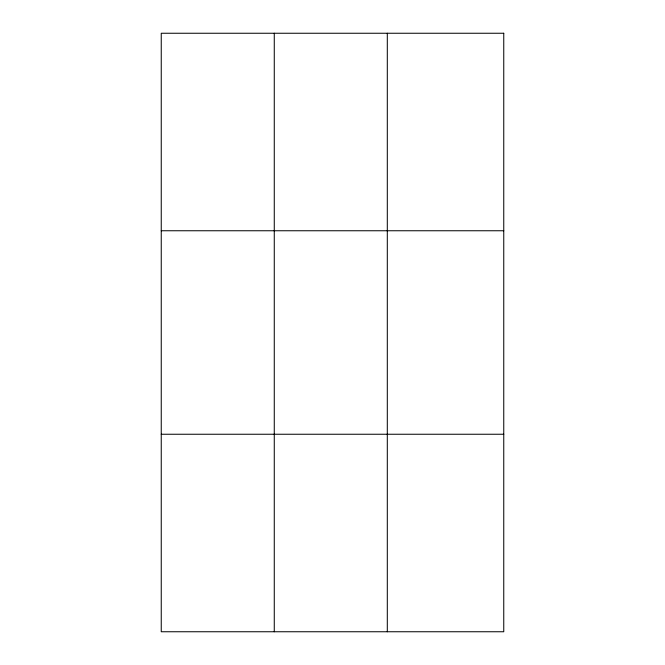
<?xml version="1.0" encoding="UTF-8"?>
<svg xmlns="http://www.w3.org/2000/svg" width="665" height="665" viewBox="0 0 665 665"><rect width="100%" height="100%" fill="white"/><g stroke="black" fill="none" stroke-linecap="round" stroke-linejoin="round"><path stroke-width="1" d="M274.271 631.75L274.271 33.25M387.304 631.75L387.304 33.25M161.246 230.755L503.754 230.755M161.246 434.245L503.754 434.245M503.754 33.25L503.754 631.75L161.246 631.75L161.246 33.25L503.754 33.25"/></g></svg>
